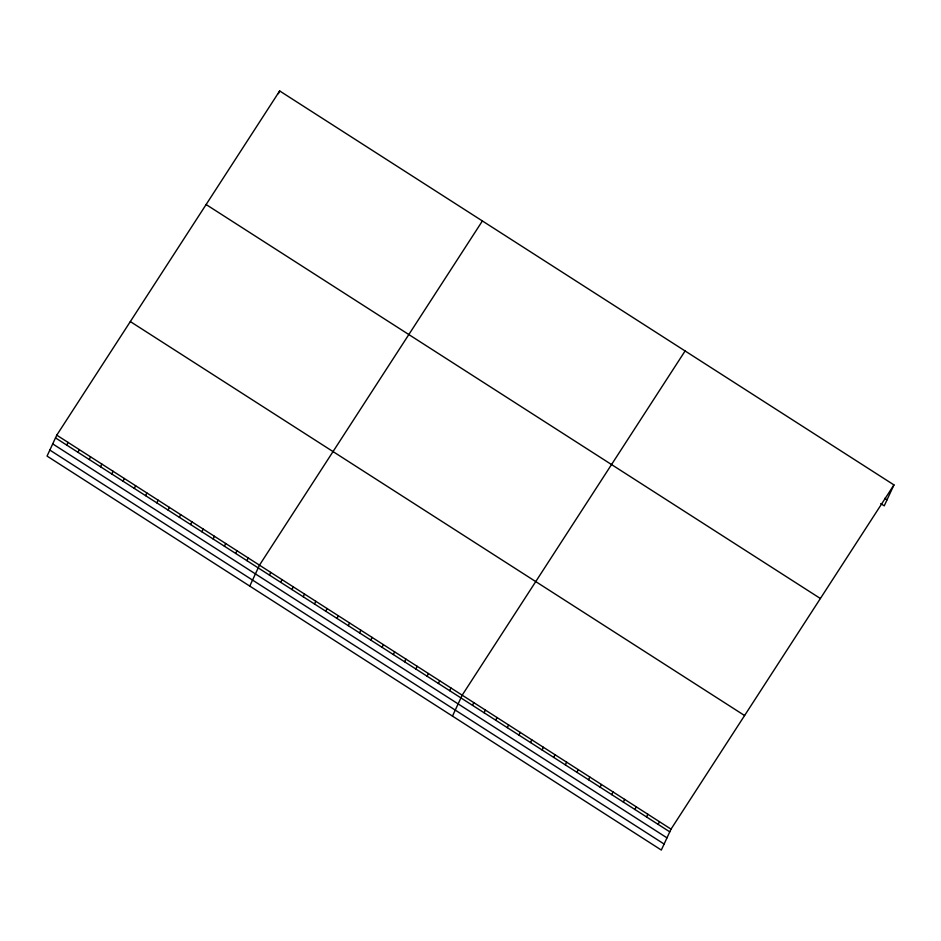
<?xml version="1.0" encoding="UTF-8"?>
<svg xmlns="http://www.w3.org/2000/svg" width="941" height="941" viewBox="0 0 941 941"><rect width="100%" height="100%" fill="white"/><g stroke="black" fill="none" stroke-linecap="round" stroke-linejoin="round"><path stroke-width="1.41" d="M56.766 435.165L47.05 456.091L661.323 850.052L671.027 829.127L893.95 484.909L279.677 90.948L56.766 435.165L671.027 829.127M66.764 445.105L68.023 442.388M78.021 452.327L79.291 449.61M89.289 459.549L90.548 456.832M100.546 466.771L101.804 464.054M278.418 93.665L279.677 90.948M111.803 473.993L113.073 471.276M123.071 481.216L124.33 478.499M134.328 488.438L135.598 485.721M145.596 495.66L146.855 492.943M156.853 502.882L158.123 500.165M168.121 510.104L169.38 507.387M179.378 517.338L180.637 514.609M190.635 524.56L191.905 521.832M201.903 531.783L203.162 529.054M213.16 539.005L214.43 536.276M224.429 546.227L225.687 543.498M235.685 553.449L236.944 550.72M246.942 560.671L248.212 557.942M249.753 586.102L259.469 565.176L482.392 220.959M269.467 575.116L270.737 572.399M280.736 582.338L281.994 579.621M291.992 589.56L293.251 586.843M303.261 596.782L304.519 594.065M314.517 604.004L315.776 601.287M325.774 611.227L327.045 608.509M337.043 618.449L338.301 615.732M348.299 625.671L349.57 622.954M359.568 632.893L360.826 630.176M370.825 640.115L372.083 637.398M382.081 647.337L383.352 644.62M393.35 654.56L394.608 651.842M404.606 661.782L405.877 659.065M415.875 669.004L417.134 666.287M427.132 676.226L428.39 673.509M438.388 683.448L439.659 680.731M449.657 690.682L450.915 687.953M452.468 716.101L462.184 695.176L685.095 350.969M472.523 705.338L473.782 702.621M484.121 712.784L485.391 710.067M495.731 720.23L496.989 717.501M507.328 727.664L508.587 724.946M518.926 735.109L520.197 732.392M530.536 742.543L531.794 739.826M542.134 749.989L543.404 747.272M553.743 757.434L555.002 754.706M565.341 764.868L566.611 762.151M576.951 772.314L578.209 769.597M588.548 779.76L589.807 777.031M600.146 787.194L601.417 784.476M611.756 794.639L613.014 791.922M623.354 802.085L624.624 799.356M634.963 809.519L636.222 806.802M646.561 816.964L647.82 814.247M658.171 824.41L659.429 821.681M893.95 484.909L884.234 505.835L880.752 503.6M884.705 498.342L887.022 499.824M206.114 204.538L820.387 598.5M130.328 321.575L744.59 715.536M55.495 437.883L669.769 831.844M52.708 443.893L666.981 837.855M49.838 450.08L664.111 844.042"/></g></svg>
